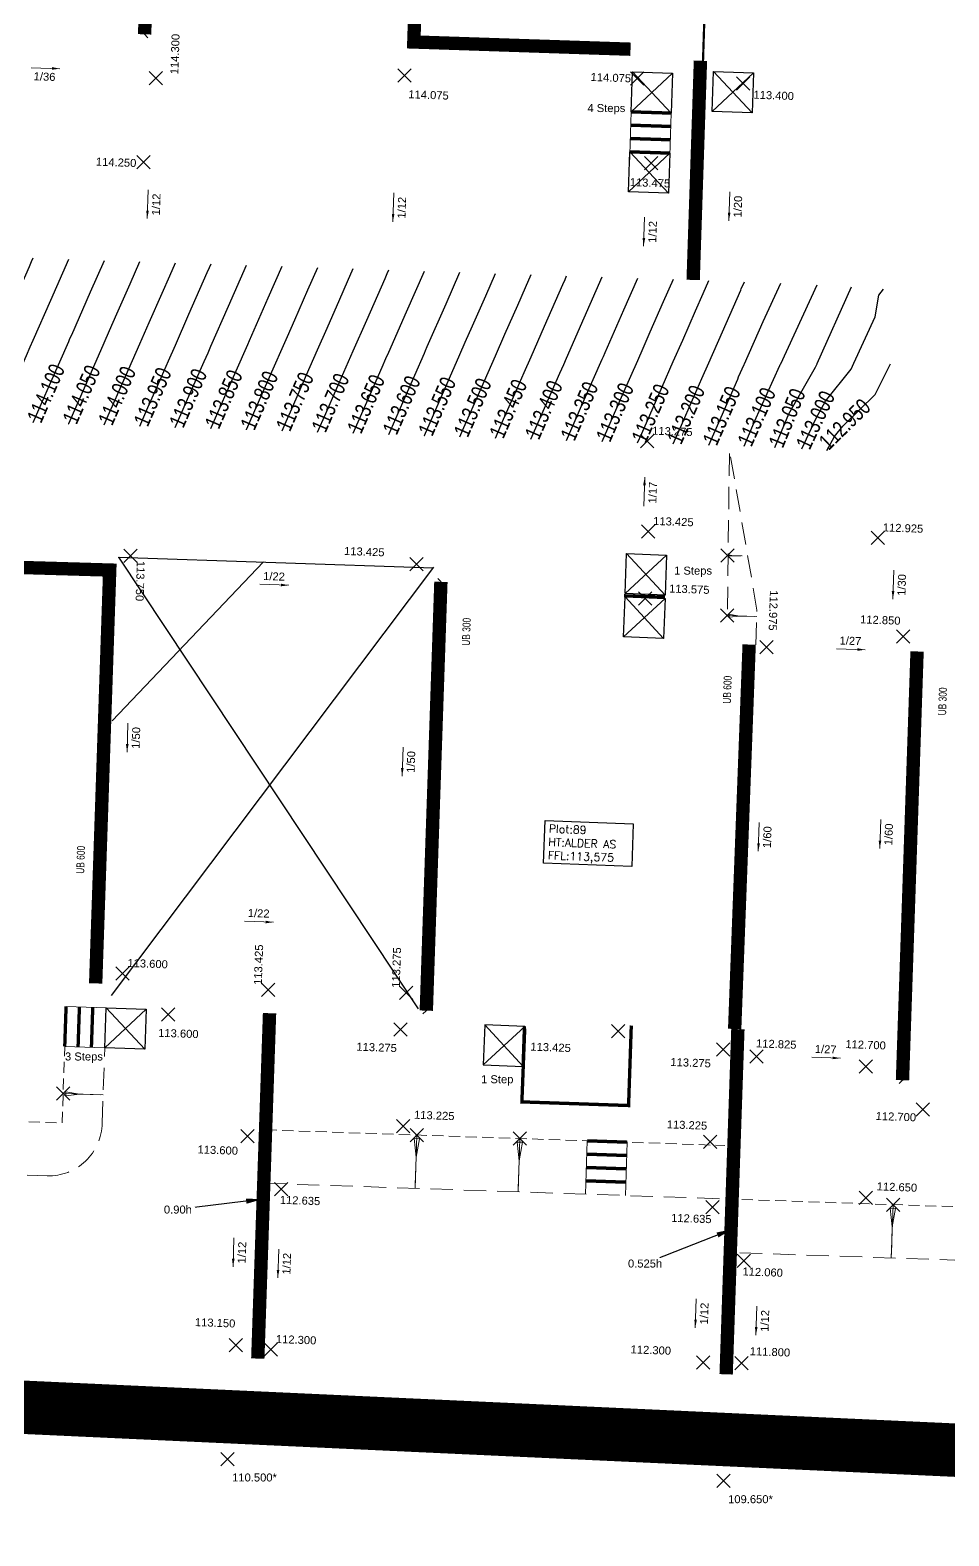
# Model space of a CAD drawing. Header units: metres. Extents: x 287878 to 288371, y 62805 to 63080.
# Drawn here: x 288049.39 to 288070.05, y 62805.27 to 62839.13 of the extents above; entities that cross this region are included whole.
import ezdxf
from ezdxf.enums import TextEntityAlignment as Align

# ---------------------------------------------------------------- set-up
doc = ezdxf.new("R2010")
doc.units = ezdxf.units.M
doc.header["$PDMODE"] = 3
doc.header["$PDSIZE"] = 0.15
for name, pattern in [('DASHDOT', [25.399999999999995, 12.7, -6.349999999999999, 0, -6.349999999999999]), ('DASHED', [1.4, 0.7, -0.7]), ('HIDDEN', [0.375, 0.25, -0.125])]:
    doc.linetypes.add(name, pattern=pattern)
doc.layers.get('0').transparency = 0.25
for name, color, linetype, lineweight in [('EXP - DESIGN LINES', 1, 'HIDDEN', 9), ('EXP - LEVELS TEXT', 3, 'Continuous', 18), ('EXP - RETAINING WALLS - 0.6m', 190, 'Continuous', 18), ('EXP - STEPS', 240, 'Continuous', 18), ('EXP - UNDERBUILD', 94, 'UNDERBUILD', 35), ('EXP-EW-BANKS&CUTTINGS', 251, 'HIDDEN', 18), ('EXP-EW-GRADIENTS', 3, 'Continuous', 18), ('EXP-EW-GRADIENTS-TEXT', 3, 'Continuous', 18), ('EXP-EW-LEVEL-LANDING', 1, 'Continuous', 25), ('EXP-EW-LEVELS-POINTS', 3, 'Continuous', 18), ('EXP-EW-LEVELS-TEXT', 3, 'Continuous', 18), ('EXP-EW-PLOT-WALLS', 190, 'DASHDOT', 35), ('EXP-EW-RAISED-DPC', 160, 'TANKING', 35), ('EXP-EW-RETAINING-WALL-HEIGHTS', 3, 'Continuous', 18), ('EXP-LEVEL-LANDING', 1, 'Continuous', 25)]:
    doc.layers.add(name, color=color, linetype=linetype, lineweight=lineweight)
doc.layers.add('EXP-EW-BANKS&CUTTINGS-WORKING', color=255, linetype='Continuous', lineweight=18, plot=False)
doc.layers.add('EXP_-_S3D_-_HOUSE_DOORS', color=3, linetype='Continuous', true_color=0x00ff00)
doc.layers.add('XREF - SOUTHERN CONTOURS$0$EXP_-_EW_-_CONT-PRIMARY', color=1, linetype='Continuous', true_color=0xff0000)
for name, color, linetype in [('Rollover', 72, 'DASHED'), ('XREF - SOUTHERN CONTOURS$0$EXP_-_EW_CONT-SECONDARY', 8, 'Continuous'), ('XREF - SOUTHERN CONTOURS$0$EXP_-_EW_CONT-SECONDARY TEXT', 8, 'Continuous'), ('XREF - SS - FFFL$0$EXP - PEN 1', 1, 'Continuous')]:
    doc.layers.add(name, color=color, linetype=linetype)
doc.layers.add('Working', color=181, linetype='Continuous', plot=False)
doc.styles.add('18 @ 1 to 200', font='arial.ttf', dxfattribs={"height": 0.36})
doc.styles.add('18 @ 1 to 500', font='arial.ttf', dxfattribs={"height": 0.9})
doc.styles.add('Century Gothic', font='arial.ttf')
doc.styles.add('ESTROAD', font='arial.ttf', dxfattribs={"width": 0.75})
doc.styles.add('XREF - SOUTHERN CONTOURS$0$ESTROAD', font='arial.ttf', dxfattribs={"width": 0.75})
doc.styles.add('XREF - SS - FFFL$0$Standard', font='simplex.shx')
doc.linetypes.add('TANKING', pattern='A,0.3,-0.1575,["V",Century Gothic,S=0.3,R=0,X=-0.1464,Y=-0.15],-0.1575', length=0.6150000000000001)
doc.linetypes.add('UNDERBUILD', pattern='A,0.3,-0.1575,["O",Century Gothic,S=0.3,R=0,X=-0.181,Y=-0.15],-0.1575', length=0.6150000000000001)
doc.dimstyles.new('1 to 200 (18)', dxfattribs={"dimtxt": 0.36, "dimasz": 0.36, "dimexe": 0.09, "dimexo": 0.09, "dimgap": 0.12, "dimtad": 1, "dimdec": 3, "dimzin": 0, "dimdsep": 46, "dimtxsty": '18 @ 1 to 200', "dimcen": 0.12, "dimadec": 0, "dimazin": 0, "dimtfac": 1, "dimtdec": 3, "dimtofl": 0, "dimtmove": 0, "dimatfit": 3, "dimfxl": 0.12, "dimtolj": 1, "dimtzin": 0, "dimarcsym": 1})

# ---------------------------------------------------------------- blocks, each defined once
blk = doc.blocks.new('XREF - SOUTHERN CONTOURS')
at = {"layer": 'XREF - SOUTHERN CONTOURS$0$EXP_-_EW_-_CONT-PRIMARY', "flags": 128}
for points in [[(606.051846, 94.879904), (606.1446749999999, 95.091299), (606.270119, 95.376969), (606.60509, 96.139784), (606.852969, 96.70426800000001), (607.0655059999999, 97.188269), (607.352718, 97.84232500000002), (607.525921, 98.236754), (607.654092, 98.528631)], [(610.0496329999999, 94.746861), (610.142462, 94.958256), (610.267906, 95.243925), (610.602877, 96.006741), (610.850756, 96.571224), (611.063293, 97.055225), (611.350505, 97.709281), (611.523708, 98.10371), (611.651879, 98.395588)], [(614.0474189999999, 94.613817), (614.140248, 94.825213), (614.265693, 95.110882), (614.600664, 95.873697), (614.848543, 96.438181), (615.06108, 96.922182), (615.348292, 97.576238), (615.5214949999998, 97.97066700000002), (615.649666, 98.262544)], [(618.045206, 94.480774), (618.138035, 94.692169), (618.2634799999998, 94.977838), (618.598451, 95.740654), (618.8463289999999, 96.30513700000002), (619.0588659999999, 96.789139), (619.346078, 97.443194), (619.5192819999999, 97.837623), (619.647453, 98.129501)], [(621.735271, 94.340612), (622.062438, 95.031666), (622.269435, 95.415647), (622.842335, 96.131603), (622.9054429999999, 96.272789), (623.3884749999999, 97.314705), (623.468697, 97.795713), (623.5708719999999, 97.935916)]]:
    blk.add_lwpolyline(points, dxfattribs=at)
at = {"layer": 'XREF - SOUTHERN CONTOURS$0$EXP_-_EW_CONT-SECONDARY', "flags": 128}
for points in [[(602.8536159999999, 94.98633899999999), (603.038528, 95.407431), (603.288409, 95.97647499999998), (603.498944, 96.45591600000002), (603.654739, 96.810702), (603.95936, 97.504401), (604.3710079999998, 98.441831), (604.4197749999998, 98.552885), (604.455863, 98.635066)], [(603.653174, 94.95973), (603.930169, 95.590519), (604.304487, 96.442937), (604.3905839999999, 96.63900400000001), (604.454297, 96.784094), (604.851, 97.687489), (605.2554199999998, 98.608457)], [(604.4527309999999, 94.933122), (604.821809, 95.773608), (605.253854, 96.757485), (605.282225, 96.822092), (605.3205639999999, 96.9094), (605.742641, 97.870577), (606.054977, 98.581848)], [(605.252288, 94.906513), (605.2530339999998, 94.908211), (605.254042, 94.91050599999998), (605.71345, 95.956696), (606.0534119999999, 96.730876), (606.1738649999999, 97.005181), (606.336641, 97.375862), (606.634281, 98.053665), (606.854535, 98.55524)], [(606.851403, 94.853296), (607.036315, 95.274388), (607.286196, 95.843431), (607.496731, 96.322872), (607.6525259999999, 96.677659), (607.9571459999999, 97.371357), (608.3687949999999, 98.308787), (608.4175619999999, 98.419842), (608.453649, 98.502022)], [(607.650961, 94.826687), (607.9279559999999, 95.457476), (608.302273, 96.309894), (608.388371, 96.50596100000001), (608.452084, 96.65105), (608.848787, 97.55444500000002), (609.2532069999999, 98.475414)], [(608.4505179999999, 94.800078), (608.819596, 95.640564), (609.251641, 96.62444200000002), (609.280012, 96.68904900000001), (609.318351, 96.77635600000002), (609.740427, 97.737534), (610.052764, 98.448805)], [(609.250075, 94.773469), (609.250821, 94.775168), (609.251829, 94.77746299999998), (609.7112369999999, 95.823652), (610.051198, 96.597833), (610.171652, 96.872137), (610.3344279999999, 97.24281900000001), (610.632068, 97.920622), (610.8523219999998, 98.42219599999999)], [(610.84919, 94.720252), (611.0341019999998, 95.141344), (611.283983, 95.710388), (611.4945179999999, 96.189829), (611.6503129999999, 96.544615), (611.9549329999999, 97.23831400000002), (612.366582, 98.175744), (612.415349, 98.286798), (612.451436, 98.368979)], [(611.648747, 94.693643), (611.925742, 95.324433), (612.30006, 96.17685000000002), (612.386158, 96.372917), (612.44987, 96.518007), (612.846574, 97.42140200000001), (613.250994, 98.34237000000002)], [(612.448305, 94.66703499999998), (612.817383, 95.507521), (613.2494279999999, 96.491398), (613.277799, 96.556006), (613.316137, 96.643313), (613.7382139999999, 97.60449000000001), (614.050551, 98.315761)], [(613.247862, 94.640426), (613.2486079999999, 94.642124), (613.249616, 94.644419), (613.709023, 95.690609), (614.048985, 96.464789), (614.169439, 96.739094), (614.332214, 97.109775), (614.629855, 97.78757800000001), (614.8501079999999, 98.289153)], [(614.846977, 94.58720900000002), (615.031889, 95.00830099999999), (615.28177, 95.577344), (615.4923039999999, 96.056786), (615.6481, 96.41157200000002), (615.95272, 97.10527), (616.364369, 98.0427), (616.4131359999999, 98.153755), (616.4492229999998, 98.23593500000001)], [(615.6465339999999, 94.5606), (615.923529, 95.19138899999999), (616.297847, 96.043807), (616.383945, 96.239874), (616.447657, 96.38496299999998), (616.84436, 97.28835899999999), (617.2487799999999, 98.209327)], [(616.446092, 94.533991), (616.81517, 95.37447699999998), (617.2472149999999, 96.358355), (617.2755849999999, 96.422962), (617.313924, 96.510269), (617.736001, 97.47144699999998), (618.048338, 98.182718)], [(617.245649, 94.507383), (617.246395, 94.509081), (617.247402, 94.511376), (617.70681, 95.557566), (618.046772, 96.331746), (618.167226, 96.60605), (618.330001, 96.976732), (618.627641, 97.654535), (618.847895, 98.15610900000001)], [(618.844764, 94.454165), (619.0296759999999, 94.875257), (619.279557, 95.444301), (619.490091, 95.923742), (619.645887, 96.278529), (619.950507, 96.972227), (620.362156, 97.909657), (620.3750579999999, 97.93903), (620.448821, 98.10276100000002)], [(619.6443209999999, 94.427557), (619.921316, 95.058346), (620.295634, 95.910763), (620.3165629999999, 95.959466), (620.439191, 96.23763), (620.440473, 96.240599), (620.44141, 96.242871), (620.4454389999999, 96.251771), (620.867686, 97.206968), (621.2666739999999, 98.07029599999998)], [(620.439284, 94.40080599999999), (620.540157, 94.63443899999999), (620.673201, 94.956863), (621.244794, 96.21974000000002), (621.2522169999999, 96.236532), (621.2608649999999, 96.255244), (622.084186, 98.030214)], [(621.130118, 94.372075), (621.4448519999999, 95.132268), (622.0437849999998, 96.179663), (622.079953, 96.257586), (622.082527, 96.263018), (622.8566889999998, 97.984132)], [(622.29966, 94.304341), (622.4693929999999, 94.619199), (622.657713, 94.854543), (623.381884, 95.56310299999998), (623.6403639999999, 96.075566), (623.7311039999998, 96.255793)]]:
    blk.add_lwpolyline(points, dxfattribs=at)
at = {"layer": 'XREF - SOUTHERN CONTOURS$0$EXP_-_EW_-_CONT-PRIMARY', "char_height": 0.36, "width": 2.52, "attachment_point": 5, "line_spacing_factor": 0.888, "style": 'XREF - SOUTHERN CONTOURS$0$ESTROAD'}
for s, insert, rotation in [('114.000', (606.3413339999998, 95.539144), 66.29253400852504), ('113.750', (610.3391209999999, 95.4061), 66.29253400852504), ('113.500', (614.336908, 95.273057), 66.29253400852504), ('113.250', (618.334695, 95.140013), 66.29253400852504), ('113.000', (622.0433599999999, 94.991367), 64.66558048996781)]:
    blk.add_mtext(s, dxfattribs=dict(at, insert=insert, rotation=rotation))
at = {"layer": 'XREF - SOUTHERN CONTOURS$0$EXP_-_EW_CONT-SECONDARY TEXT', "char_height": 0.36, "width": 2.52, "attachment_point": 5, "line_spacing_factor": 0.888, "style": 'XREF - SOUTHERN CONTOURS$0$ESTROAD'}
for s, insert, rotation in [('114.100', (604.7422189999999, 95.592361), 66.29253400852504), ('114.050', (605.541777, 95.565752), 66.29253400852504), ('113.950', (607.140891, 95.51253499999999), 66.29253400852504), ('113.900', (607.940449, 95.485926), 66.29253400852504), ('113.850', (608.740006, 95.459317), 66.29253400852504), ('113.800', (609.539564, 95.43270900000002), 66.29253400852504), ('113.700', (611.138678, 95.379491), 66.29253400852504), ('113.650', (611.9382359999998, 95.352883), 66.29253400852504), ('113.600', (612.737793, 95.326274), 66.29253400852504), ('113.550', (613.53735, 95.299665), 66.29253400852504), ('113.450', (615.136465, 95.246448), 66.29253400852504), ('113.400', (615.9360219999999, 95.219839), 66.29253400852504), ('113.350', (616.73558, 95.19323099999998), 66.29253400852504), ('113.300', (617.5351369999998, 95.166622), 66.29253400852504), ('113.200', (619.134252, 95.11340500000001), 66.29253400852504), ('113.150', (619.933809, 95.086796), 66.29253400852504), ('113.100', (620.721332, 95.06320399999998), 65.64791849941524), ('113.050', (621.4055399999999, 95.037314), 67.50949880736128), ('112.950', (622.7012359999999, 94.897128), 44.375720829783255)]:
    blk.add_mtext(s, dxfattribs=dict(at, insert=insert, rotation=rotation))
blk = doc.blocks.new('*U27')
at = {"layer": 'EXP-LEVEL-LANDING', "ltscale": 2}
for p, q in [((-7.710319967667097, 0.9005004127585998), (-8.308205394004904, -0.2231245322432835)), ((-7.447450208339891, 0.0397452270796714), (-8.571075153332108, 0.6376306534356448))]:
    blk.add_line(p, q, dxfattribs=at)
blk.add_lwpolyline([(-8.308205394004904, -0.2231245322432835), (-8.571075153332108, 0.6376306534356448), (-7.710319967667097, 0.9005004127585998), (-7.447450208339891, 0.0397452270796714)], close=True, dxfattribs=at)
blk = doc.blocks.new('*U481')
at = {"layer": 'EXP-EW-BANKS&CUTTINGS', "linetype": 'Continuous'}
blk.add_lwpolyline([(-0.6205683120128977, -0.0163637907192577), (-0.2748231096067144, -0.0072468216056051), (-0.0434458527969298, -0.0346810809064578), (-0.0452067632038519, 0.0323433965180226), (-0.2748231096067144, -0.0072468216056051)], dxfattribs=at)
at = {"layer": 'EXP-EW-BANKS&CUTTINGS-WORKING'}
blk.add_line((-0.6648946200131279, -0.0175326329134789), (0, 0), dxfattribs=at)
blk.add_point((0, 0), dxfattribs=at)
blk = doc.blocks.new('*U482')
at = {"layer": 'EXP-EW-BANKS&CUTTINGS', "linetype": 'Continuous'}
blk.add_lwpolyline([(-0.3102841560064893, -0.0081818953596299), (-0.1374115548033751, -0.003623410802803), (-0.0217229263984677, -0.0173405404532311), (-0.0226033816019289, 0.0161716982590134), (-0.1374115548033751, -0.003623410802803)], dxfattribs=at)
at = {"layer": 'EXP-EW-BANKS&CUTTINGS-WORKING'}
blk.add_line((-0.3324473100066072, -0.0087663164567406), (0, 0), dxfattribs=at)
blk.add_point((0, 0), dxfattribs=at)
blk = doc.blocks.new('*U475')
at = {"layer": 'EXP-LEVEL-LANDING', "ltscale": 2}
for p, q in [((-7.617722562955793, 0.4595670970735624), (-8.743126915161351, 1.054096359679208)), ((-8.477689370370493, 0.1941295522784117), (-7.883160107746649, 1.319533904474354))]:
    blk.add_line(p, q, dxfattribs=at)
blk.add_lwpolyline([(-8.743126915161351, 1.054096359679208), (-7.883160107746649, 1.319533904474354), (-7.617722562955793, 0.4595670970735624), (-8.477689370370493, 0.1941295522784117)], close=True, dxfattribs=at)
blk = doc.blocks.new('*U25')
at = {"layer": 'EXP - STEPS'}
for p, q in [((-0.4500000000116416, 1.200000000000727), (-0.4500000000116416, 2.400000000001455)), ((0.4499999999825377, 1.200000000000727), (0.4499999999825377, 2.400000000001455))]:
    blk.add_line(p, q, dxfattribs=at)
at = {"layer": 'EXP - STEPS', "const_width": 0.075}
for points in [[(-0.4500000000116416, 2.099999999998544), (0.4499999999825377, 2.099999999998544)], [(-0.4500000000116416, 1.799999999999272), (0.4499999999825377, 1.799999999999272)], [(-0.4500000000116416, 1.5), (0.4499999999825377, 1.5)], [(-0.4500000000116416, 1.200000000000727), (0.4499999999825377, 1.200000000000727)]]:
    blk.add_lwpolyline(points, dxfattribs=at)
blk = doc.blocks.new('*U576')
at = {"layer": 'EXP-LEVEL-LANDING', "ltscale": 2}
for p, q in [((-7.773574342363579, 0.7919769340762713), (-8.368303700703137, -0.3333216886842119)), ((-7.508289710157924, -0.0680370564828475), (-8.633588332908792, 0.5266923018749076))]:
    blk.add_line(p, q, dxfattribs=at)
blk.add_lwpolyline([(-8.368303700703137, -0.3333216886842119), (-8.633588332908792, 0.5266923018749076), (-7.773574342363579, 0.7919769340762713), (-7.508289710157924, -0.0680370564828475)], close=True, dxfattribs=at)
blk = doc.blocks.new('*U568')
at = {"layer": 'EXP-LEVEL-LANDING', "ltscale": 2}
for p, q in [((-8.470119155305305, 0.0829036370287883), (-9.101580749677305, -1.022200998239197)), ((-9.338402270130404, -0.1539178834281413), (-8.233297634852203, -0.7853794777822719))]:
    blk.add_line(p, q, dxfattribs=at)
blk.add_lwpolyline([(-8.233297634852203, -0.7853794777822719), (-9.101580749677305, -1.022200998239197), (-9.338402270130404, -0.1539178834281413), (-8.470119155305305, 0.0829036370287883)], close=True, dxfattribs=at)
blk = doc.blocks.new('XREF - SS - FFFL')
at = {"layer": 'XREF - SS - FFFL$0$EXP - PEN 1', "insert": (616.0526372085081, 85.89386362572668), "char_height": 0.18, "attachment_point": 1, "rotation": 357.8932440226852, "style": 'XREF - SS - FFFL$0$Standard', "bg_fill": 19, "box_fill_scale": 1.5, "bg_fill_color": 256, "bg_fill_transparency": 0}
blk.add_mtext_dynamic_manual_height_columns('\\pt0.9;Plot:89\\P\\ptz;HT:ALDER AS  \\PFFL:113,575', width=1.801799999999999, gutter_width=0.9999999999999998, heights=[0], dxfattribs=at)
blk = doc.blocks.new('*U327')
at = {"layer": 'EXP-LEVEL-LANDING', "ltscale": 2}
for p, q in [((-7.617722562955793, 0.4595670970735624), (-8.743126915161351, 1.054096359679208)), ((-8.477689370370493, 0.1941295522784117), (-7.883160107746649, 1.319533904474354))]:
    blk.add_line(p, q, dxfattribs=at)
blk.add_lwpolyline([(-8.743126915161351, 1.054096359679208), (-7.883160107746649, 1.319533904474354), (-7.617722562955793, 0.4595670970735624), (-8.477689370370493, 0.1941295522784117)], close=True, dxfattribs=at)
blk = doc.blocks.new('*U330')
at = {"layer": 'EXP-LEVEL-LANDING', "ltscale": 2}
for p, q in [((-7.617722562955793, 0.4595670970735624), (-8.743126915161351, 1.054096359679208)), ((-8.477689370370493, 0.1941295522784117), (-7.883160107746649, 1.319533904474354))]:
    blk.add_line(p, q, dxfattribs=at)
blk.add_lwpolyline([(-8.743126915161351, 1.054096359679208), (-7.883160107746649, 1.319533904474354), (-7.617722562955793, 0.4595670970735624), (-8.477689370370493, 0.1941295522784117)], close=True, dxfattribs=at)
blk = doc.blocks.new('*U305')
at = {"layer": 'EXP-EW-BANKS&CUTTINGS', "linetype": 'Continuous'}
blk.add_lwpolyline([(-0.0090821040575238, -0.8398024559808334), (-0.0040220746522547, -0.3719125162215071), (0.0447025458649481, -0.0604807133159503), (-0.0459999893017247, -0.0594910661084473), (-0.0040220746522547, -0.3719125162215071)], dxfattribs=at)
at = {"layer": 'EXP-EW-BANKS&CUTTINGS-WORKING'}
blk.add_line((-0.0097308257758991, -0.899788345692815), (0, 0), dxfattribs=at)
blk.add_point((0, 0), dxfattribs=at)
blk = doc.blocks.new('*U318')
at = {"layer": 'EXP-EW-BANKS&CUTTINGS', "linetype": 'Continuous'}
blk.add_lwpolyline([(-0.0121103349700812, -1.119816397853258), (-0.0053631483415042, -0.4959186904797705), (0.059607641688653, -0.0806466973783283), (-0.0613376895415051, -0.0793270737416514), (-0.0053631483415042, -0.4959186904797705)], dxfattribs=at)
at = {"layer": 'EXP-EW-BANKS&CUTTINGS-WORKING'}
blk.add_line((-0.0129753588964899, -1.199803283412959), (0, 0), dxfattribs=at)
blk.add_point((0, 0), dxfattribs=at)
blk = doc.blocks.new('*U306')
at = {"layer": 'EXP-EW-BANKS&CUTTINGS', "linetype": 'Continuous'}
blk.add_lwpolyline([(-0.0121103349700812, -1.119816397853258), (-0.0053631483415042, -0.4959186904797705), (0.059607641688653, -0.0806466973783283), (-0.0613376895415051, -0.0793270737416514), (-0.0053631483415042, -0.4959186904797705)], dxfattribs=at)
at = {"layer": 'EXP-EW-BANKS&CUTTINGS-WORKING'}
blk.add_line((-0.0129753588964899, -1.199803283412959), (0, 0), dxfattribs=at)
blk.add_point((0, 0), dxfattribs=at)
blk = doc.blocks.new('*U307')
at = {"layer": 'EXP-EW-BANKS&CUTTINGS', "linetype": 'Continuous'}
blk.add_lwpolyline([(-0.0121103349700812, -1.119816397853258), (-0.0053631483415042, -0.4959186904797705), (0.059607641688653, -0.0806466973783283), (-0.0613376895415051, -0.0793270737416514), (-0.0053631483415042, -0.4959186904797705)], dxfattribs=at)
at = {"layer": 'EXP-EW-BANKS&CUTTINGS-WORKING'}
blk.add_line((-0.0129753588964899, -1.199803283412959), (0, 0), dxfattribs=at)
blk.add_point((0, 0), dxfattribs=at)
blk = doc.blocks.new('*U336')
at = {"layer": 'EXP-EW-GRADIENTS-TEXT', "color": 0, "style": '18 @ 1 to 200'}
blk.add_attdef('1/00', (0.1298908593511978, -0.5600000000419165), '', height=0.3599999999999999, rotation=3.3351603e-09, dxfattribs=at)
at = {"layer": 'EXP-EW-GRADIENTS'}
blk.add_leader([(1.299999999871943, 5.82081e-11), (0, 0)], dimstyle='1 to 200 (18)', dxfattribs=at)
blk = doc.blocks.new('*U337')
at = {"layer": 'EXP-EW-GRADIENTS-TEXT', "color": 0, "style": '18 @ 1 to 200'}
blk.add_attdef('1/00', (-1.139413369583121, -0.5599999999831531), '', height=0.3599999999999999, rotation=359.9999999966648, dxfattribs=at)
at = {"layer": 'EXP-EW-GRADIENTS'}
blk.add_leader([(-1.299999999871943, 5.82077e-11), (0, 0)], dimstyle='1 to 200 (18)', dxfattribs=at)
blk = doc.blocks.new('*U338')
at = {"layer": 'EXP-EW-GRADIENTS-TEXT', "color": 0, "style": '18 @ 1 to 200'}
blk.add_attdef('1/00', (-1.139413369583121, -0.5599999999831531), '', height=0.3599999999999999, rotation=359.9999999966648, dxfattribs=at)
at = {"layer": 'EXP-EW-GRADIENTS'}
blk.add_leader([(-1.299999999871943, 5.82077e-11), (0, 0)], dimstyle='1 to 200 (18)', dxfattribs=at)
blk = doc.blocks.new('*U328')
at = {"layer": 'EXP-EW-GRADIENTS-TEXT', "color": 0, "style": '18 @ 1 to 200'}
blk.add_attdef('1/00', (-1.139413369583121, -0.5599999999831531), '', height=0.3599999999999999, rotation=359.9999999966648, dxfattribs=at)
at = {"layer": 'EXP-EW-GRADIENTS'}
blk.add_leader([(-1.299999999871943, 5.82077e-11), (0, 0)], dimstyle='1 to 200 (18)', dxfattribs=at)
blk = doc.blocks.new('*U329')
at = {"layer": 'EXP-EW-GRADIENTS-TEXT', "color": 0, "style": '18 @ 1 to 200'}
blk.add_attdef('1/00', (-1.139413369583121, -0.5599999999831531), '', height=0.3599999999999999, rotation=359.9999999966648, dxfattribs=at)
at = {"layer": 'EXP-EW-GRADIENTS'}
blk.add_leader([(-1.299999999871943, 5.82077e-11), (0, 0)], dimstyle='1 to 200 (18)', dxfattribs=at)
blk = doc.blocks.new('*U301')
at = {"layer": 'EXP-EW-GRADIENTS-TEXT', "color": 0, "style": '18 @ 1 to 200'}
blk.add_attdef('1/00', (-1.139413369583121, -0.5599999999831531), '', height=0.3599999999999999, rotation=359.9999999966648, dxfattribs=at)
at = {"layer": 'EXP-EW-GRADIENTS'}
blk.add_leader([(-1.299999999871943, 5.82077e-11), (0, 0)], dimstyle='1 to 200 (18)', dxfattribs=at)
blk = doc.blocks.new('*U302')
at = {"layer": 'EXP-EW-GRADIENTS-TEXT', "color": 0, "style": '18 @ 1 to 200'}
blk.add_attdef('1/00', (-1.139413369583121, -0.5599999999831531), '', height=0.3599999999999999, rotation=359.9999999966648, dxfattribs=at)
at = {"layer": 'EXP-EW-GRADIENTS'}
blk.add_leader([(-1.299999999871943, 5.82077e-11), (0, 0)], dimstyle='1 to 200 (18)', dxfattribs=at)
blk = doc.blocks.new('*U303')
at = {"layer": 'EXP-EW-GRADIENTS-TEXT', "color": 0, "style": '18 @ 1 to 200'}
blk.add_attdef('1/00', (0.1298908593302422, 0.2000000000419167), '', height=0.3599999999999999, rotation=359.9999999966649, dxfattribs=at)
at = {"layer": 'EXP-EW-GRADIENTS'}
blk.add_leader([(1.299999999871943, -5.82072e-11), (0, 0)], dimstyle='1 to 200 (18)', dxfattribs=at)
blk = doc.blocks.new('*U304')
at = {"layer": 'EXP-EW-GRADIENTS-TEXT', "color": 0, "style": '18 @ 1 to 200'}
blk.add_attdef('1/00', (0.1298908593302422, 0.2000000000419167), '', height=0.3599999999999999, rotation=359.9999999966649, dxfattribs=at)
at = {"layer": 'EXP-EW-GRADIENTS'}
blk.add_leader([(1.299999999871943, -5.82072e-11), (0, 0)], dimstyle='1 to 200 (18)', dxfattribs=at)
blk = doc.blocks.new('*U449')
at = {"layer": 'EXP-EW-GRADIENTS-TEXT', "color": 0, "style": '18 @ 1 to 200'}
blk.add_attdef('1/00', (-1.139413369583121, -0.5599999999831531), '', height=0.3599999999999999, rotation=359.9999999966648, dxfattribs=at)
at = {"layer": 'EXP-EW-GRADIENTS'}
blk.add_leader([(-1.299999999871943, 5.82077e-11), (0, 0)], dimstyle='1 to 200 (18)', dxfattribs=at)
blk = doc.blocks.new('*U450')
at = {"layer": 'EXP-EW-GRADIENTS-TEXT', "color": 0, "style": '18 @ 1 to 200'}
blk.add_attdef('1/00', (-1.139413369583121, -0.5599999999831531), '', height=0.3599999999999999, rotation=359.9999999966648, dxfattribs=at)
at = {"layer": 'EXP-EW-GRADIENTS'}
blk.add_leader([(-1.299999999871943, 5.82077e-11), (0, 0)], dimstyle='1 to 200 (18)', dxfattribs=at)
blk = doc.blocks.new('*U451')
at = {"layer": 'EXP-EW-GRADIENTS-TEXT', "color": 0, "style": '18 @ 1 to 200'}
blk.add_attdef('1/00', (-1.139413369583121, -0.5599999999831531), '', height=0.3599999999999999, rotation=359.9999999966648, dxfattribs=at)
at = {"layer": 'EXP-EW-GRADIENTS'}
blk.add_leader([(-1.299999999871943, 5.82077e-11), (0, 0)], dimstyle='1 to 200 (18)', dxfattribs=at)
blk = doc.blocks.new('*U452')
at = {"layer": 'EXP-EW-GRADIENTS-TEXT', "color": 0, "style": '18 @ 1 to 200'}
blk.add_attdef('1/00', (-1.139413369583121, -0.5599999999831531), '', height=0.3599999999999999, rotation=359.9999999966648, dxfattribs=at)
at = {"layer": 'EXP-EW-GRADIENTS'}
blk.add_leader([(-1.299999999871943, 5.82077e-11), (0, 0)], dimstyle='1 to 200 (18)', dxfattribs=at)
blk = doc.blocks.new('*U438')
at = {"layer": 'EXP-EW-GRADIENTS-TEXT', "color": 0, "style": '18 @ 1 to 200'}
blk.add_attdef('1/00', (0.1298908593511978, -0.5600000000419165), '', height=0.3599999999999999, rotation=3.3351603e-09, dxfattribs=at)
at = {"layer": 'EXP-EW-GRADIENTS'}
blk.add_leader([(1.299999999871943, 5.82081e-11), (0, 0)], dimstyle='1 to 200 (18)', dxfattribs=at)
blk = doc.blocks.new('*U440')
at = {"layer": 'EXP-EW-GRADIENTS-TEXT', "color": 0, "style": '18 @ 1 to 200'}
blk.add_attdef('1/00', (-1.139413369583121, -0.5599999999831531), '', height=0.3599999999999999, rotation=359.9999999966648, dxfattribs=at)
at = {"layer": 'EXP-EW-GRADIENTS'}
blk.add_leader([(-1.299999999871943, 5.82077e-11), (0, 0)], dimstyle='1 to 200 (18)', dxfattribs=at)
blk = doc.blocks.new('*U441')
at = {"layer": 'EXP-EW-GRADIENTS-TEXT', "color": 0, "style": '18 @ 1 to 200'}
blk.add_attdef('1/00', (-1.139413369583121, -0.5599999999831531), '', height=0.3599999999999999, rotation=359.9999999966648, dxfattribs=at)
at = {"layer": 'EXP-EW-GRADIENTS'}
blk.add_leader([(-1.299999999871943, 5.82077e-11), (0, 0)], dimstyle='1 to 200 (18)', dxfattribs=at)
blk = doc.blocks.new('*U442')
at = {"layer": 'EXP-EW-GRADIENTS-TEXT', "color": 0, "style": '18 @ 1 to 200'}
blk.add_attdef('1/00', (0.1298908593302422, 0.2000000000419167), '', height=0.3599999999999999, rotation=359.9999999966649, dxfattribs=at)
at = {"layer": 'EXP-EW-GRADIENTS'}
blk.add_leader([(1.299999999871943, -5.82072e-11), (0, 0)], dimstyle='1 to 200 (18)', dxfattribs=at)
blk = doc.blocks.new('*U432')
at = {"layer": 'EXP-EW-GRADIENTS-TEXT', "color": 0, "style": '18 @ 1 to 200'}
blk.add_attdef('1/00', (-1.139413369583121, -0.5599999999831531), '', height=0.3599999999999999, rotation=359.9999999966648, dxfattribs=at)
at = {"layer": 'EXP-EW-GRADIENTS'}
blk.add_leader([(-1.299999999871943, 5.82077e-11), (0, 0)], dimstyle='1 to 200 (18)', dxfattribs=at)
blk = doc.blocks.new('*U433')
at = {"layer": 'EXP-EW-GRADIENTS-TEXT', "color": 0, "style": '18 @ 1 to 200'}
blk.add_attdef('1/00', (0.1298908593302422, 0.2000000000419167), '', height=0.3599999999999999, rotation=359.9999999966649, dxfattribs=at)
at = {"layer": 'EXP-EW-GRADIENTS'}
blk.add_leader([(1.299999999871943, -5.82072e-11), (0, 0)], dimstyle='1 to 200 (18)', dxfattribs=at)

msp = doc.modelspace()

# ---------------------------------------------------------------- linework, layer by layer
at = {"layer": 'EXP - DESIGN LINES'}
for points in [[(288044.1173459653, 62814.75681763144), (288050.1118593206, 62814.55043287347), (288050.1692824962, 62816.2703266091)], [(288054.6863544505, 62814.39480903589), (288065.0110292582, 62814.04356631587)], [(288065.3923381088, 62812.82984218152), (288075.7170129165, 62812.4785994615)]]:
    msp.add_lwpolyline(points, dxfattribs=at)
at = {"layer": 'EXP - RETAINING WALLS - 0.6m', "const_width": 0.3}
for points in [[(288064.4636920917, 62838.43721482513), (288064.2996215685, 62833.50710240107)], [(288054.775604656, 62817.01829215849), (288054.511399967, 62809.25207426869)], [(288065.3052283089, 62816.65957688903), (288065.041183977, 62808.89807119096)]]:
    msp.add_lwpolyline(points, dxfattribs=at)
at = {"layer": 'EXP - STEPS'}
for p, q in [((288050.2008840534, 62817.1697729985, 0.0004923238234011), (288051.1003828423, 62817.13974086581, 0.0004923238234011)), ((288050.1708519208, 62816.27027420974, 0.0004923238234011), (288051.0703507096, 62816.24024207705, 0.0004923238234011))]:
    msp.add_line(p, q, dxfattribs=at)
at = {"layer": 'EXP - STEPS', "const_width": 0.075}
for points, elevation in [([(288063.667968781, 62826.37364966842), (288062.7445885521, 62826.40526111288)], 0.0017511365229291), ([(288050.2008840534, 62817.1697729985), (288050.1708519208, 62816.27027420974)], 0.0004923238234011), ([(288050.5007169831, 62817.15976228761), (288050.4706848504, 62816.26026349884)], 0.0004923238234011), ([(288050.8005499126, 62817.14975157671), (288050.7705177799, 62816.25025278794)], 0.0004923238234011), ([(288060.506535979, 62816.72780718809), (288060.4757343767, 62815.82240312458)], -0.0045185303242878)]:
    msp.add_lwpolyline(points, dxfattribs=dict(at, elevation=elevation))
at = {"layer": 'EXP - UNDERBUILD', "const_width": 0.3, "flags": 128}
for points in [[(288051.966517801, 62839.03071415561), (288052.2986297986, 62849.01018942342)], [(288050.8661708845, 62817.68870525622), (288051.1823821161, 62826.98364167439), (288047.5336409306, 62827.0899693981)], [(288058.2999627828, 62817.07599713707), (288058.6279767973, 62826.71791930314)], [(288065.5587060004, 62825.30845914953), (288065.2330016746, 62816.66366046689)], [(288069.0059467901, 62815.51103102652), (288069.3339608045, 62825.15295319258)]]:
    msp.add_lwpolyline(points, dxfattribs=at)
at = {"layer": 'EXP-EW-BANKS&CUTTINGS', "ltscale": 2}
for points in [[(288065.0703257199, 62826.10404272753), (288065.1158798479, 62829.68436802105)], [(288065.7349797755, 62826.08142519848), (288065.1158798479, 62829.68436802105)], [(288065.708992501, 62825.30384792792), (288065.7349797755, 62826.08142519848)], [(288054.6455543693, 62813.19550283923), (288064.970229177, 62812.8442601192)], [(288065.3515380276, 62811.63053598485), (288075.6762128353, 62811.27929326483)]]:
    msp.add_lwpolyline(points, dxfattribs=at)
msp.add_lwpolyline([(288044.0760556984, 62813.55752821106), (288049.7746321909, 62813.36132778601, 0.4189993637061334), (288051.0121165176, 62814.54268865367), (288051.0690486927, 62816.24059209249)], format="xyb", dxfattribs=at)
at = {"layer": 'EXP-EW-LEVELS-POINTS'}
for p in [(288057.8069881816, 62838.10349960312), (288052.2153813043, 62838.04229028948), (288063.044324663, 62838.03411774762, 0.0013782377891419), (288065.4217110059, 62837.92294484046, 0.0013836969006799), (288063.3562992861, 62836.13287784407, 0.0017149363324197), (288063.2650835397, 62829.8829213296, 0.0031348334236082), (288063.2885403498, 62827.85347924023), (288051.6472660684, 62827.30311262778), (288058.0815495114, 62827.11468260143), (288063.2223226634, 62826.34754005862, -0.0045185303242901), (288065.946734722, 62825.25064028034), (288069.0177867521, 62825.49139880858), (288051.4673022419, 62817.9135992772), (288054.7476557326, 62817.5423500831), (288057.8492205208, 62817.4787161794), (288052.4949512288, 62816.98689715536, -0.0148064663318796), (288057.7213610334, 62816.65512113197), (288062.6119424323, 62816.61210427719), (288064.9743918198, 62816.20539089988), (288065.7209885525, 62816.04342655816), (288068.1845963181, 62815.81916840965), (288069.46672092, 62814.85593108589), (288057.777268389, 62814.47801390837), (288054.283130695, 62814.24989499451), (288064.6856595382, 62814.12458626976), (288055.0376365517, 62813.06108186064), (288064.7327576648, 62812.65694534049), (288068.1795210947, 62812.86750317153), (288065.4398892574, 62811.4505711238), (288054.0172283212, 62809.55392805495), (288054.8054375623, 62809.45699972658), (288064.5237650618, 62809.16090285003), (288065.3867070902, 62809.14771960646), (288053.8291676579, 62806.99320703994), (288064.9807302207, 62806.50467398268)]:
    msp.add_point(p, dxfattribs=at)
at = {"layer": 'EXP-EW-PLOT-WALLS', "ltscale": 0.05, "const_width": 0.05}
msp.add_lwpolyline([(288064.891428655, 62849.99706443828), (288064.5204981398, 62838.41309959209)], dxfattribs=at)
at = {"layer": 'Rollover', "const_width": 1.199999999999999}
msp.add_lwpolyline([(288136.4990740517, 62829.82515115706, -0.3264816076708985), (288127.6269982707, 62813.62465291342), (288118.9784102425, 62809.3574842479), (288112.2102441414, 62807.17771597965), (288106.747585971, 62806.26917184028), (288099.0062371518, 62805.86581857865), (288021.9775777984, 62809.41319104887), (288022.4640162214, 62819.12667498868)], format="xyb", dxfattribs=at)
at = {"layer": 'Working'}
for points in [[(288051.8940538806, 62839.10816723972), (288052.0389817214, 62838.95326107149)], [(288054.6371187019, 62827.16547209407), (288051.2399187813, 62823.59180632223)], [(288051.3691870206, 62827.27664612911), (288058.4611751734, 62827.03537886398)], [(288051.3790618171, 62827.27348583629), (288058.120643324, 62817.1196192016)], [(288058.4606717551, 62827.05130040632), (288051.2172180048, 62817.41576705391)], [(288058.5555701519, 62826.7954259332), (288058.7003834426, 62826.64041267307)], [(288058.2224561528, 62817.00359049168), (288058.3774694129, 62817.14840378247)], [(288065.1710393454, 62816.9172894769), (288065.3082352952, 62816.76227621677)], [(288068.9284401482, 62815.43862439381), (288069.083453432, 62815.58343765922)]]:
    msp.add_lwpolyline(points, dxfattribs=at)

# ---------------------------------------------------------------- block references
msp.add_blockref('XREF - SOUTHERN CONTOURS', (287445.0062371519, 62735.36581857865))
at = {"layer": 'EXP - STEPS'}
for p, rotation in [((288063.3939533668, 62838.47224156852, -0.0090555973720935), 178.1659566528312), ((288062.4105688451, 62815.33272749951), 178.051564095726)]:
    msp.add_blockref('*U25', p, dxfattribs=dict(at, rotation=rotation))
at = {"layer": 'EXP-EW-BANKS&CUTTINGS', "linetype": 'Continuous'}
for name, p, rotation in [('*U482', (288065.0722770902, 62827.3110535907), 176.541079780421), ('*U481', (288065.0653961363, 62825.95913906548), 176.541079780421), ('*U305', (288050.1342967845, 62815.20997554689, 1.09719137e-07), 88.67116963514616), ('*U318', (288058.0871294188, 62814.277614162, 1.09719137e-07), 358.7073968042964), ('*U306', (288060.4037955622, 62814.19776718289, 1.09719137e-07), 358.7073968042964), ('*U307', (288068.7931130772, 62812.71264730762, 1.09719137e-07), 358.7073968042964)]:
    msp.add_blockref(name, p, dxfattribs=dict(at, rotation=rotation))
at = {"layer": 'EXP-EW-GRADIENTS'}
for name, p, xscale, yscale, zscale, rotation, values in [('*U442', (288066.964123861, 62816.02851536651), 0.4999999999999988, 0.4999999999999988, 0.4999999999999988, 358.0939285396813, {'1/00': '1/27'}), ('*U449', (288053.9758076389, 62811.96597027807), 0.5, 0.5, 0.5, 88.0939209224375, {'1/00': '1/12'}), ('*U450', (288054.9826196212, 62811.71596977119), 0.5, 0.5, 0.5, 88.0939209224375, {'1/00': '1/12'}), ('*U451', (288064.3698264184, 62810.59507462282), 0.5, 0.5, 0.5, 88.0939209224375, {'1/00': '1/12'}), ('*U452', (288065.7331166309, 62810.43022996817), 0.5, 0.5, 0.5, 88.0939209224375, {'1/00': '1/12'})]:
    msp.add_blockref(name, p, dxfattribs=dict(at, xscale=xscale, yscale=yscale, zscale=zscale, rotation=rotation)).add_auto_attribs(values)
at = {"layer": 'EXP-EW-LEVEL-LANDING', "extrusion": (0.0102868362067501, 0.0065981477227417, 0.9999253199351862), "rotation": 160.9406070921249}
for name, p in [('*U475', (288040.6434112019, 62820.18954757996, 3377.865641244014)), ('*U27', (288040.4990835474, 62807.9296231926, 3377.796763545055)), ('*U576', (288028.7398212502, 62798.60823237587, 3377.605504668302))]:
    msp.add_blockref(name, p, dxfattribs=at)
at = {"layer": 'EXP-EW-LEVEL-LANDING', "extrusion": (0.0095074428556332, -0.0076787422708733, 0.9999253199351862), "xscale": -1, "rotation": 12.81004616992515}
msp.add_blockref('*U568', (288038.3539217547, 62833.97972869538, 2256.36748305167), dxfattribs=at)

# ---------------------------------------------------------------- texts
at = {"layer": 'EXP - LEVELS TEXT', "char_height": 0.18, "attachment_point": 1, "style": '18 @ 1 to 500'}
for s, width, insert in [('4 Steps', 0.8448286493860845, (288061.9218781813, 62837.46218584849)), ('1 Steps', 0.8448286493860845, (288063.8711128311, 62827.06064838318)), ('3 Steps', 2.150534407410304, (288050.1766634001, 62816.13542120723)), ('1 Step', 2.150534407410304, (288059.5315405007, 62815.62347853757))]:
    msp.add_mtext_dynamic_manual_height_columns(s, width=width, gutter_width=1, heights=[0], dxfattribs=dict(at, insert=insert))
at = {"layer": 'EXP-EW-LEVELS-TEXT', "style": '18 @ 1 to 200'}
for s, rotation, p in [('114.300', 88.08641091270906, (288052.7238361774, 62838.12990392593)), ('114.075', 357.912557551163, (288061.9918582142, 62837.98294809136, 0.0013782377891419)), ('114.075', 357.9066238610033, (288057.893005921, 62837.59477231299)), ('113.400', 357.9066238610033, (288065.6536925636, 62837.58458361413, 0.0013836969006799)), ('113.475', 357.9125575511624, (288062.8716373814, 62835.6188539063, 0.0017149363324197)), ('113.275', 357.9125575511624, (288063.3750178569, 62830.02892535823, 0.0031348334236082)), ('113.425', 357.9125575511624, (288063.3984746669, 62827.99948326887)), ('113.425', 357.906623861003, (288056.448542399, 62827.32438478943)), ('113.750', 268.096908151115, (288051.793623057, 62827.19364865052)), ('113.575', 357.9125575511624, (288063.7559894076, 62826.47998198215, -0.010788197171507)), ('112.975', 268.110727228974, (288066.0270344213, 62826.5328617425)), ('112.850', 357.906623861003, (288068.0502265393, 62825.78660628102)), ('113.425', 88.05453112368986, (288054.6013797455, 62817.65192227878)), ('113.275', 88.05453112368859, (288057.7029445337, 62817.58828837507)), ('113.600', 357.9125575511624, (288051.577236559, 62818.05960330584)), ('113.600', 358.0406232795811, (288052.2687538622, 62816.48909428757, -0.0148064663318796)), ('113.275', 357.912557551163, (288056.7261734668, 62816.177105664)), ('113.425', 357.9125575511624, (288060.6377523137, 62816.17872579972)), ('112.825', 357.9066238610034, (288065.7109223403, 62816.25165182847)), ('112.700', 357.9066238610034, (288067.7198604036, 62816.23542564247)), ('113.275', 357.9125575511624, (288063.7855142321, 62815.8323607802)), ('113.225', 357.9066238610034, (288058.0221032002, 62814.64663527506)), ('113.225', 357.906623861003, (288063.7042378062, 62814.43109309751)), ('112.700', 357.912557551163, (288068.4002945209, 62814.61860729562)), ('113.600', 357.9066238610034, (288053.1539866142, 62813.86738209091)), ('112.650', 357.9066238610034, (288068.4243559059, 62813.03612453822)), ('112.635', 357.9066238610034, (288055.0038661017, 62812.73400101233)), ('112.635', 357.9066238610034, (288063.8023434654, 62812.32903527351)), ('112.060', 357.9066238610034, (288065.4061188075, 62811.1234902755)), ('113.150', 357.906623861003, (288053.0948212695, 62809.98344397743)), ('112.300', 357.9125575511624, (288054.9153718794, 62809.60300375521)), ('112.300', 357.906623861003, (288062.8907579493, 62809.37060503803)), ('111.800', 357.9125575511624, (288065.5688569933, 62809.32952345894)), ('110.500*', 0.0412941877096667, (288053.9340749852, 62806.48803681134)), ('109.650*', 0.0412941877096667, (288065.0856375481, 62805.99950375408))]:
    msp.add_text(s, height=0.18, rotation=rotation, dxfattribs=at).set_placement(p)
at = {"layer": 'EXP_-_S3D_-_HOUSE_DOORS', "char_height": 0.18, "width": 2.449999999999999, "attachment_point": 5, "rotation": 88.05156409569169, "line_spacing_factor": 0.888, "style": 'ESTROAD'}
for s, insert in [('UB 300', (288059.2011736568, 62825.59516730108)), ('UB 600', (288065.0687529944, 62824.29244520088)), ('UB 300', (288069.9071576641, 62824.03020119052)), ('UB 600', (288050.528885993, 62820.46794803835))]:
    msp.add_mtext(s, dxfattribs=dict(at, insert=insert))

# ---------------------------------------------------------------- leaders
at = {"layer": 'EXP-EW-RETAINING-WALL-HEIGHTS'}
for points in [[(288054.608344877, 62812.83577682523), (288052.715000093, 62812.60311076694)], [(288065.1820765115, 62812.16364441318), (288063.2190537163, 62811.38985601493)]]:
    msp.add_leader(points, dimstyle='1 to 200 (18)', dxfattribs=at)

# ---------------------------------------------------------------- next in the draw order: block references
at = {"layer": 'Working'}
msp.add_blockref('XREF - SS - FFFL', (287445.0062371519, 62735.36581857865), dxfattribs=at)

# ---------------------------------------------------------------- next in the draw order: wipeouts: each hides what was drawn before it
for points in [[(288052.213812349, 62812.617437873465), (288052.2579900724, 62812.71407428528), (288052.34685516544, 62812.77620745044), (288052.4488845931, 62812.81396887262), (288052.5557778091, 62812.83463149579), (288052.66447120585, 62812.84123842978), (288052.77316460264, 62812.83463149579), (288052.8800578187, 62812.8139688726), (288052.9820872462, 62812.77620745047), (288053.07095233933, 62812.71407428525), (288053.1151300627, 62812.617437873465), (288053.07095233933, 62812.52080146168), (288052.9820872462, 62812.45866829645), (288052.8800578187, 62812.42090687433), (288052.77316460264, 62812.40024425114), (288052.66447120585, 62812.39363731715), (288052.5557778091, 62812.400244251134), (288052.4488845931, 62812.4209068743), (288052.3468551655, 62812.45866829646), (288052.2579900724, 62812.52080146168)], [(288062.71786597255, 62811.404183121456), (288062.76204369596, 62811.50081953327), (288062.85090878897, 62811.562952698434), (288062.9529382166, 62811.600714120614), (288063.05983143265, 62811.62137674378), (288063.1685248294, 62811.62798367777), (288063.27721822617, 62811.62137674378), (288063.38411144225, 62811.60071412059), (288063.48614086973, 62811.56295269846), (288063.57500596286, 62811.50081953324), (288063.6191836862, 62811.404183121456), (288063.57500596286, 62811.30754670967), (288063.48614086973, 62811.24541354444), (288063.38411144225, 62811.20765212232), (288063.27721822617, 62811.18698949913), (288063.1685248294, 62811.180382565144), (288063.05983143265, 62811.186989499125), (288062.9529382166, 62811.20765212229), (288062.850908789, 62811.24541354445), (288062.76204369596, 62811.30754670967)]]:
    msp.add_wipeout(points).dxf.layer = 'EXP-EW-RETAINING-WALL-HEIGHTS'

# ---------------------------------------------------------------- next in the draw order: linework, layer by layer
at = {"layer": 'EXP - STEPS', "const_width": 0.075}
msp.add_lwpolyline([(288060.5129251663, 62816.67304380457), (288060.4489456193, 62815.0242458881), (288062.8475580131, 62814.94264574098), (288062.9087581234, 62816.7416050364)], dxfattribs=at)
at = {"layer": 'EXP-EW-LEVELS-POINTS'}
for p in [(288051.9387909333, 62836.15705994969), (288068.4512593285, 62827.7084474957, -0.0156741671180431)]:
    msp.add_point(p, dxfattribs=at)
at = {"layer": 'EXP-EW-RAISED-DPC', "const_width": 0.3, "flags": 128}
msp.add_lwpolyline([(288062.8914287314, 62838.6959729478), (288058.0191260844, 62838.85812076835), (288058.3217168459, 62847.98810792024)], dxfattribs=at)

# ---------------------------------------------------------------- next in the draw order: block references
at = {"layer": 'EXP-EW-GRADIENTS'}
for name, p, xscale, yscale, zscale, rotation, values in [('*U336', (288049.4142162911, 62838.27984612568), 0.4999999999999995, 0.4999999999999995, 0.4999999999999995, 358.0939285396813, {'1/00': '1/36'}), ('*U337', (288052.0476215851, 62835.53545173449), 0.5, 0.5, 0.5, 88.0939209224375, {'1/00': '1/12'}), ('*U338', (288057.5692983571, 62835.46248448621), 0.5, 0.5, 0.5, 88.0939209224375, {'1/00': '1/12'}), ('*U329', (288065.1251070651, 62835.48721594346), 0.5, 0.5, 0.5, 88.0939209224375, {'1/00': '1/20'}), ('*U328', (288063.2077725834, 62834.91881357064), 0.5, 0.5, 0.5, 88.0939209224375, {'1/00': '1/12'}), ('*U438', (288063.1894052192, 62828.42159956223), 0.5, 0.5, 0.5, 88.0939209224375, {'1/00': '1/17'}), ('*U304', (288054.5602339034, 62826.66287680917), 0.4999999999999989, 0.4999999999999989, 0.4999999999999989, 358.0939285396813, {'1/00': '1/22'}), ('*U432', (288068.810105934, 62826.97990887548), 0.5, 0.5, 0.5, 88.0939209224375, {'1/00': '1/30'}), ('*U433', (288067.5197582064, 62825.21294256191), 0.4999999999999987, 0.4999999999999987, 0.4999999999999987, 358.0939285396813, {'1/00': '1/27'}), ('*U301', (288051.5925465336, 62823.54050912498), 0.5, 0.5, 0.5, 88.0939209224375, {'1/00': '1/50'}), ('*U302', (288057.776391886, 62823.00015651174), 0.5, 0.5, 0.5, 88.0939209224375, {'1/00': '1/50'}), ('*U441', (288068.5161531014, 62821.3706897215), 0.5, 0.5, 0.5, 88.0939209224375, {'1/00': '1/60'}), ('*U440', (288065.7855391089, 62821.30822349492), 0.5, 0.5, 0.5, 88.0939209224375, {'1/00': '1/60'}), ('*U303', (288054.2156627178, 62819.08544239468), 0.499999999999999, 0.499999999999999, 0.499999999999999, 358.0939285396813, {'1/00': '1/22'})]:
    msp.add_blockref(name, p, dxfattribs=dict(at, xscale=xscale, yscale=yscale, zscale=zscale, rotation=rotation)).add_auto_attribs(values)
at = {"layer": 'EXP-EW-LEVEL-LANDING', "extrusion": (0.0102868362067501, 0.0065981477227417, 0.9999253199351862), "rotation": 160.9406070921249}
for name, p in [('*U330', (288042.4618522292, 62820.19389837625, 3377.893434034833)), ('*U327', (288040.5857424128, 62818.39049384065, 3377.859420410386)), ('*U27', (288040.532236506, 62808.90354258343, 3377.799011953107))]:
    msp.add_blockref(name, p, dxfattribs=at)

# ---------------------------------------------------------------- next in the draw order: texts
at = {"layer": 'EXP-EW-LEVELS-TEXT', "style": '18 @ 1 to 200'}
for s, p in [('114.250', (288050.8693034413, 62836.07876496462)), ('112.925', (288068.5611936455, 62827.85445152432, -0.0156741671180431))]:
    msp.add_text(s, height=0.18, rotation=357.9125575511624, dxfattribs=at).set_placement(p)
at = {"layer": 'EXP-EW-RETAINING-WALL-HEIGHTS', "style": '18 @ 1 to 200'}
for s, p in [('0.90h', (288052.715000093, 62812.60311076694)), ('0.525h', (288063.2190537163, 62811.38985601493))]:
    msp.add_text(s, height=0.18, rotation=359.9999999999992, dxfattribs=at).set_placement(p, align=Align.MIDDLE_CENTER)

doc.saveas('drawing.dxf')
